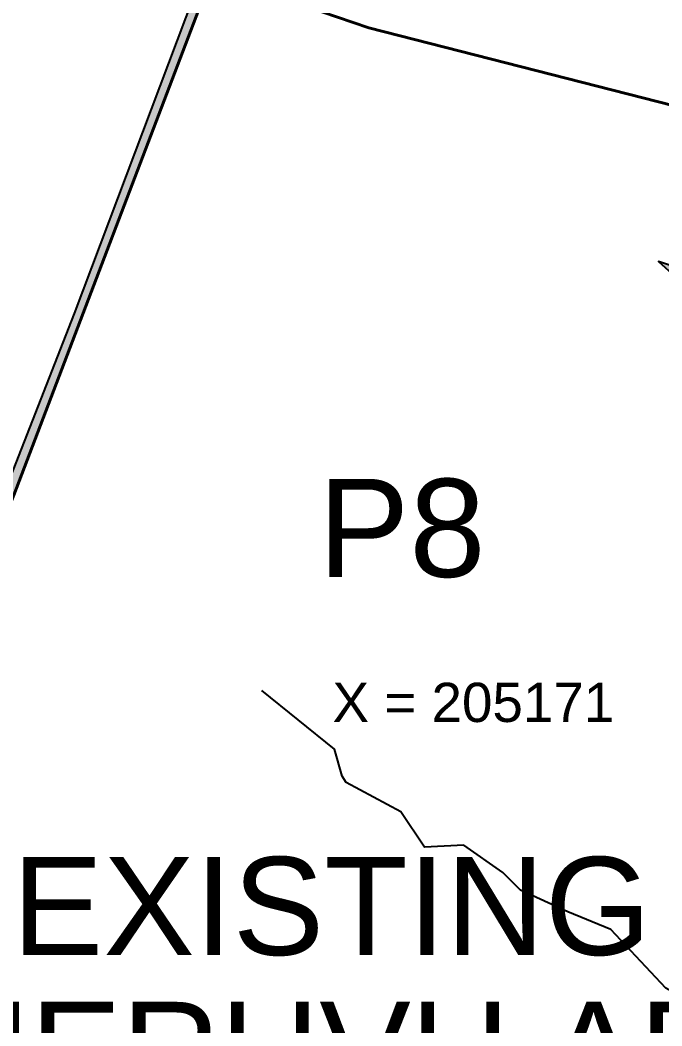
# Model space of a CAD drawing. Header units: metres. Extents: x 201400 to 215600, y 173235 to 1738400.
# Drawn here: x 204645 to 204972, y 1735490 to 1736003 of the extents above; entities that cross this region are included whole.
import ezdxf

# ---------------------------------------------------------------- set-up
doc = ezdxf.new("R2010")
doc.units = ezdxf.units.M
doc.layers.add('250Acres', color=7, linetype='Continuous', lineweight=25)
doc.layers.add('Names', color=1, linetype='Continuous')
doc.layers.add('new streem', color=7, linetype='Continuous')
doc.layers.add('STREAM', color=7, linetype='Continuous', lineweight=0, true_color=0x3dcfff)
doc.styles.get("Standard").update_dxf_attribs({"font": 'arial.ttf', "height": 50})

msp = doc.modelspace()

# ---------------------------------------------------------------- hatches: boundary and pattern name
h = msp.add_hatch(color=253)
h.dxf.hatch_style = 1
h.paths.add_polyline_path([(204742.81, 1736026.2), (204738.08, 1736027.83), (204672.31, 1735853.08), (204636.91, 1735762.23), (204409.21, 1735186.24), (204415.37, 1735188.23), (204641.57, 1735760.42)])
at = {"layer": 'new streem'}
h = msp.add_hatch(color=151, dxfattribs=at)
h.dxf.hatch_style = 1
h.paths.add_polyline_path([(205052.61, 1735824.9), (204992.41, 1735872.4), (204970.25, 1735879.66), (205039.72, 1735817.01), (205086.87, 1735729.7), (205116.06, 1735722)])

# ---------------------------------------------------------------- linework, layer by layer
at = {"color": 253, "flags": 128}
msp.add_lwpolyline([(204742.81, 1736026.2), (204738.08, 1736027.83), (204672.31, 1735853.08), (204636.91, 1735762.23), (204409.21, 1735186.24), (204415.37, 1735188.23), (204641.57, 1735760.42)], close=True, dxfattribs=at)
at = {"layer": '250Acres', "color": 5, "lineweight": 40, "flags": 128}
msp.add_lwpolyline([(205078.91, 1735842.67), (205078.15, 1735839.16), (204995.21, 1735870.93), (205008.86, 1735951.12), (204822.67, 1735998.73), (204742.81, 1736026.2), (204641.57, 1735760.42), (204415.37, 1735188.23), (205215.42, 1735447.09)], close=True, dxfattribs=at)
at = {"layer": 'new streem', "color": 151, "flags": 128}
msp.add_lwpolyline([(205052.61, 1735824.9), (204992.41, 1735872.4), (204970.25, 1735879.66), (205039.72, 1735817.01), (205086.87, 1735729.7), (205116.06, 1735722)], close=True, dxfattribs=at)
at = {"layer": 'STREAM', "elevation": 316.89}
msp.add_lwpolyline([(205012, 1735488), (204974, 1735509), (204946, 1735539), (204924.09, 1735547.96), (204900, 1735559), (204891, 1735568), (204871, 1735582), (204851, 1735581), (204839, 1735599), (204811.08, 1735613.94), (204809.04, 1735617.09), (204805.1, 1735631), (204768, 1735660.9)], dxfattribs=at)
at = {"layer": 'STREAM', "linetype": 'Continuous', "lineweight": 25, "elevation": 316.89}
msp.add_lwpolyline([(205012, 1735488), (204974, 1735509), (204946, 1735539), (204924.09, 1735547.96), (204900, 1735559), (204891, 1735568), (204871, 1735582), (204851, 1735581), (204839, 1735599), (204811.08, 1735613.94), (204809.04, 1735617.09), (204805.1, 1735631), (204768, 1735660.9)], dxfattribs=at)
msp.add_lwpolyline([(205012, 1735488), (204974, 1735509), (204946, 1735539), (204924.09, 1735547.96), (204900, 1735559), (204891, 1735568), (204871, 1735582), (204851, 1735581), (204839, 1735599), (204811.08, 1735613.94), (204809.04, 1735617.09), (204805.1, 1735631), (204768, 1735660.9)], dxfattribs=at)

# ---------------------------------------------------------------- texts
at = {"layer": '250Acres', "linetype": 'Continuous', "lineweight": 40, "ltscale": 50}
msp.add_text('P8', height=50, dxfattribs=at).set_placement((204796.69, 1735718.79))
at = {"layer": 'Names', "color": 7, "linetype": 'Continuous', "ltscale": 50}
for s, height, p in [('X = 205171     Y = 1735650', 20, (204804.09, 1735644.8)), ('EXISTING', 50, (204640.68, 1735525.97)), ('CHERUVU AREA', 50, (204549.07, 1735452.09))]:
    msp.add_text(s, height=height, dxfattribs=at).set_placement(p)

doc.saveas('drawing.dxf')
